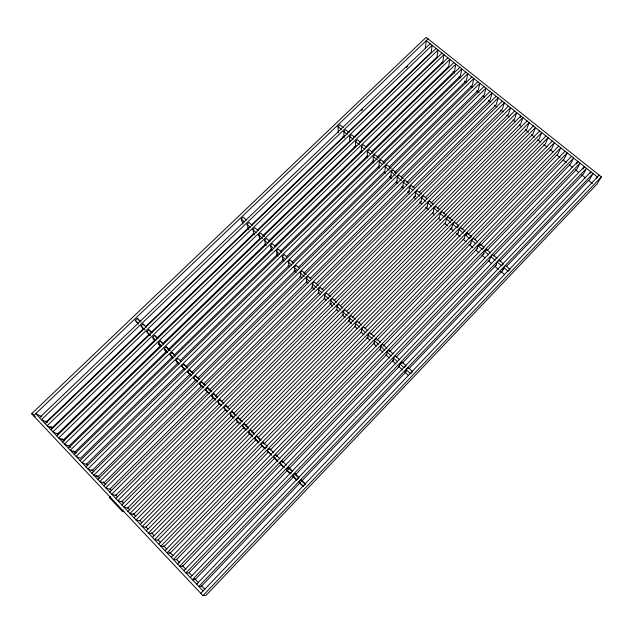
<?xml version="1.0" encoding="UTF-8"?>
<svg xmlns="http://www.w3.org/2000/svg" width="633" height="633" viewBox="0 0 633 633"><rect width="100%" height="100%" fill="white"/><g stroke="black" fill="none" stroke-linecap="round" stroke-linejoin="round"><path stroke-width="0.95" d="M361.411 150.986L361.435 146.5L363.287 144.704L366.57 147.489M361.657 331.739L361.672 328.978L363.651 326.968L367.836 330.79M367.267 155.971L367.346 151.532L369.197 149.728L373.154 153.091M373.138 160.98L373.28 156.58L375.14 154.776L379.112 158.147M367.876 337.429L367.963 334.73L369.941 332.705L374.15 336.542M379.04 166.012L379.246 161.652L381.098 159.84L385.086 163.227M374.127 343.141L374.285 340.499L376.263 338.465L380.488 342.318M391.091 168.331L387.087 164.928L385.228 166.748L384.967 171.06L291.94 262.418M390.909 176.132L391.241 171.859L393.101 170.032L396.448 172.88M380.401 348.878L380.631 346.291L382.609 344.257L386.858 348.126M396.883 181.22L397.279 176.995L399.13 175.159L403.174 178.593M402.873 186.331L403.332 182.154L405.191 180.31L408.57 183.182M386.7 354.638L387.008 352.114L388.978 350.065L393.243 353.958M425.297 48.678L426.294 40.599L597.402 176.987L596.468 178.561M408.894 191.459L409.416 187.328L411.276 185.485L414.67 188.365M414.939 196.61L415.525 192.527L417.384 190.675L421.475 194.149M393.03 360.422L393.409 357.962L395.388 355.904L399.668 359.813M421.008 201.785L421.665 197.749L423.524 195.89L426.943 198.794M427.101 206.983L427.821 202.987L429.68 201.12L433.114 204.04M399.391 366.23L399.834 363.833L401.813 361.767L406.117 365.692L404.139 367.757L399.834 363.833M401.504 363.382L401.813 361.767M433.217 212.197L434.009 208.257L435.868 206.382L440.006 209.895M444.991 216.446L446.233 215.188L442.079 211.659L440.22 213.543L439.357 217.436L346.362 311.555M405.777 372.069L406.299 369.727L408.269 367.654L412.589 371.595L410.619 373.676L406.299 369.727M445.529 222.689L446.455 218.844L448.314 216.961L452.492 220.506M451.725 227.967L452.714 224.177L454.581 222.278L458.767 225.839L456.907 227.738L452.714 224.177M457.944 233.268L459.004 229.526L460.871 227.627L465.073 231.195M464.187 238.594L465.318 234.898L467.186 232.991L471.411 236.576L469.544 238.491L465.318 234.898M466.608 234.843L467.186 232.991M470.454 243.942L471.664 240.295L473.524 238.38L477.765 241.98M520.207 117.793L520.84 115.966L127.921 511.345M476.752 249.307L478.034 245.715L479.893 243.792L484.15 247.408L482.291 249.339L478.034 245.715M479.244 245.596L479.893 243.792M483.074 254.695L484.427 251.159L486.286 249.228L490.567 252.86M485.606 251.008L486.286 249.228M489.428 260.108L490.844 256.618L492.711 254.68L497.008 258.335M495.797 265.543L497.293 262.109L499.16 260.163L503.472 263.826L501.605 265.781L497.293 262.109M502.206 271.003L503.773 267.617L505.632 265.662L509.969 269.349L508.101 271.304L503.773 267.617M576.592 163.963L577.905 161.455L183.894 570.673M583.025 169.098L584.378 166.614L190.256 577.423M589.94 173.434L590.874 171.788L196.649 584.196M601.35 176.868L597.093 183.95L206.073 595.305L202.971 595.637L31.65 413.729L426.112 37.363L601.35 176.868L202.971 595.637M200.827 593.358L599.166 175.135M304.473 485.131L305.525 484.023L301.229 479.79L299.124 481.998L299.82 483.114M297.502 479.331L299.085 477.678L294.804 473.46L292.699 475.66L293.475 476.847M300.319 482.599L201.334 586.34L198.786 586.459L593.05 173.521L589.75 179.242L506.471 266.533M301.68 481.167L406.125 371.706M408.855 368.841L503.741 269.389M291.615 472.455L290.563 473.555L286.306 469.354L288.411 467.162L292.668 471.363M294.155 476.135L195.027 579.662L192.385 579.678L586.538 168.331L583.341 174.115L499.935 261.223M295.524 474.703L399.439 366.183M402.177 363.326L496.517 264.792M393.465 359.971L188.753 573.015L186.007 572.92L580.057 163.172L576.964 169.011L493.431 255.938M396.211 357.115L489.325 260.218M280.854 464.4L279.936 463.071L282.041 460.895L286.282 465.073M281.242 463.997L182.502 566.393L179.669 566.195L573.609 158.028L570.602 163.931L486.951 250.676M282.611 462.581L386.842 354.496M389.58 351.655L484.205 253.524M274.587 458.221L273.606 456.82L275.703 454.652L279.928 458.806M275.165 457.619L176.283 559.809L173.355 559.501L567.176 152.901L564.272 158.867L480.494 245.438M276.542 456.203L380.924 348.34M382.981 346.211L477.749 248.278M177.556 563.963L571.464 156.311M268.352 452.065L267.292 450.593L269.397 448.433L273.598 452.571M268.606 451.796L170.087 553.25L167.072 552.838L560.783 147.798L557.966 153.827L474.608 239.67M270.671 449.667L374.704 342.54M376.777 340.412L471.158 243.214M171.258 557.277L565.04 151.2M262.141 445.933L261.01 444.398L263.114 442.245L267.3 446.368M262.592 445.466L163.923 546.722L160.814 546.208L554.405 142.718L551.691 148.802L468.198 234.471M263.969 444.05L368.153 337.136M370.914 334.303L464.06 238.72M164.984 550.623L558.654 146.104M266.77 446.906L265.195 448.528L261.01 444.398M254.585 438.479L255.954 439.832L254.759 438.226L256.856 436.082L261.025 440.188M255.906 439.88L157.783 540.218L154.587 539.609L548.059 137.662L545.432 143.802L461.821 229.304M257.979 437.759L361.633 331.763M365.083 328.226L458.371 232.833M158.733 544L552.285 141.032M248.429 432.41L249.798 433.755L248.532 432.086L250.628 429.949L254.782 434.04M355.453 326.074L355.406 323.257L357.384 321.248L361.554 325.053M249.94 433.605L151.675 533.746L148.383 533.033L541.729 132.621L539.205 138.817L456.164 223.441M251.325 432.197L355.817 325.702M358.587 322.885L452.009 227.674M152.513 537.409L545.947 135.976M244.006 427.362L145.59 527.305L142.211 526.49L535.439 127.597L533.002 133.856L449.145 219.018M245.39 425.954L350.041 319.673M352.114 317.56L445.679 222.539M146.326 530.85L539.633 130.944M247.511 428.976L248.563 427.916L244.433 423.841L242.336 425.969L243.665 427.702M237.399 421.847L139.537 520.896L136.071 519.978L529.164 122.596L526.822 128.91L443.535 213.21M239.48 419.734L343.592 314.364M140.162 524.322L533.342 125.927M349.289 320.433L349.171 317.56L351.141 315.558L355.303 319.349M231.694 415.477L133.508 514.51L129.955 513.498L522.921 117.619L520.666 123.989L437.102 208.273M233.783 413.365L336.835 309.418M340.317 305.905L433.621 211.786M134.03 517.818L527.075 120.935M237.557 421.681L236.164 419.885L238.261 417.764L242.368 421.815M343.141 314.815L342.959 311.887L344.93 309.893L349.068 313.667M225.831 409.306L127.51 508.157L123.87 507.049L516.694 112.658L514.534 119.083L430.851 203.209M227.223 407.905L331.13 303.452M333.923 300.651L427.362 206.714M231.48 415.683L230.016 413.824L232.113 411.711L236.204 415.746M337.025 309.221L336.772 306.237L338.742 304.251L342.864 308.01M219.303 403.87L121.528 501.827L117.809 500.624L510.499 107.721L508.426 114.201L425.321 197.464M221.4 401.773L324.753 298.214M328.25 294.717L421.127 201.658M121.845 504.905L514.629 111.012M225.427 409.717L223.9 407.787L225.997 405.682L229.391 409.029M330.932 303.658L330.616 300.62L332.586 298.641L336.685 302.384M110.593 496.565L109.493 497.657L122.074 511.013L123.174 509.913M213.495 397.753L115.586 495.528L111.78 494.223L504.327 102.799L502.341 109.335L419.117 192.44M215.592 395.665L319.103 292.304M321.904 289.51L415.62 195.929M115.799 498.488L508.441 106.083M219.406 403.767L217.807 401.781L219.904 399.684L223.963 403.68M324.864 298.111L324.484 295.018L326.454 293.047L330.537 296.774M207.719 391.669L109.659 489.254L105.774 487.861L498.179 97.901L496.288 104.492L412.938 187.439M209.119 390.276L312.781 287.113M316.278 283.631L409.432 190.921M109.77 492.102L502.278 101.169M212.071 396.535L213.408 397.848L211.746 395.799L213.835 393.71L217.206 397.026M318.826 292.588L318.375 289.439L320.345 287.477L323.732 290.571M201.967 385.608L103.765 483.011L99.792 481.523L492.063 93.027L490.251 99.666L406.782 182.454M203.367 384.215L307.179 281.25M309.98 278.465L403.276 185.936M103.772 485.74L496.137 96.271M205.448 389.999L207.434 391.954L205.709 389.841L207.798 387.76L211.826 391.724M312.805 287.089L312.291 283.885L314.261 281.93L318.312 285.625M401.354 176.797L484.237 94.855L485.962 88.161L93.842 475.209L97.893 476.791L196.238 379.571M303.713 273.321L397.136 180.967M97.806 479.418L490.021 91.397M200.163 384.785L201.484 386.083L199.696 383.914L201.785 381.841L205.124 385.125M306.815 281.606L306.237 278.354L308.2 276.407L311.563 279.469M190.533 373.565L92.054 470.604L87.916 468.926L479.885 83.319L478.255 90.068L394.541 172.556M191.941 372.18L295.35 270.283M298.167 267.514L391.724 175.325M91.864 473.112L483.936 86.547M195.557 380.243L193.714 378.004L195.803 375.947L199.126 379.214M195.803 375.947L197.623 378.202L300.904 276.107L300.208 272.847L302.17 270.908L306.19 274.572M184.156 368.271L86.23 464.44L82.013 462.676L473.84 78.5L472.289 85.297L389.16 166.938M185.564 366.887L289.123 265.187M85.946 466.845L477.868 81.712M189.663 374.427L187.748 372.125L189.837 370.068L193.152 373.328M294.907 270.726L294.203 267.363L296.165 265.433L299.504 268.471M177.976 362.828L80.438 458.308L76.142 456.448L467.811 73.697L466.347 80.549L382.949 162.19M180.096 360.755L283.291 259.744M286.116 256.974L379.412 165.648M80.051 460.595L471.83 76.894M183.792 368.628L181.813 366.27L183.902 364.228L187.859 368.121M288.988 265.314L288.221 261.904L290.183 259.973L293.506 263.004M376.904 157.308L460.428 75.818L461.813 68.91L70.295 450.253L74.67 452.199L172.35 356.893M173.766 355.509L277.816 253.991M279.936 251.918L374.079 160.07M74.188 454.383L465.809 72.099M176.647 361.585L177.944 362.859L175.911 360.446L177.992 358.405L181.275 361.633M283.093 259.926L282.263 256.468L284.233 254.545L287.532 257.56M166.748 350.983L68.926 446.115L64.471 444.081L455.831 64.147L454.534 71.102L371.603 151.754M168.164 349.606L271.652 248.959M274.493 246.197L367.346 155.892M68.348 448.188L459.819 67.32M172.121 357.115L170.024 354.638L172.113 352.605L175.381 355.825M277.23 254.561L276.336 251.048L278.298 249.133L281.59 252.14M365.613 146.919L448.662 66.41L449.881 59.399L58.679 437.933L63.205 440.062L161.17 345.096M268.36 241.189L362.06 150.361M62.54 442.032L453.845 62.564M165.039 350.128L166.321 351.394L164.169 348.862L166.25 346.837L170.158 350.682M271.383 249.22L270.426 245.659L272.388 243.752L275.671 246.743M154.903 339.921L57.516 434.024L52.903 431.817L443.947 54.675L442.815 61.725L359.639 142.093M156.327 338.552L260.116 238.261M262.964 235.516L356.086 145.527M56.748 435.892L447.903 57.825M158.63 343.806L160.545 345.697L158.337 343.11L160.418 341.092L163.654 344.281M160.418 341.092L162.61 343.703L265.52 243.942L264.547 240.287L266.509 238.388L269.777 241.363M353.697 137.298L436.992 57.073L438.044 49.967L47.159 425.732L51.843 428.027L149.38 334.089M150.804 332.713L254.031 233.292L252.86 229.613L254.822 227.73L258.058 230.681M257.591 229.858L350.136 140.724M50.988 429.783L441.976 53.101M153.526 338.766L154.8 340.024L152.529 337.381L154.61 335.371L157.831 338.544M259.767 238.601L258.691 234.938L260.654 233.047L264.554 236.607M355.588 146.017L355.54 141.483L357.4 139.695L360.668 142.472M143.161 328.954L46.201 422.045L41.446 419.663L432.157 45.275L431.184 52.428L347.77 132.511M145.297 326.905L248.674 227.658M251.523 224.913L344.21 135.937M45.252 423.706L436.074 48.401M149.072 334.374L146.745 331.668L148.826 329.674L152.039 332.831M349.78 141.064L349.677 136.491L351.529 134.71L354.789 137.48M39.539 417.653L430.203 43.717M361.301 110.743L362.725 109.382M406.236 67.715L407.66 66.354M143.374 328.756L140.985 325.987L143.066 323.993L146.263 327.15M248.247 228.07L247.052 224.304L249.006 222.428L252.235 225.372M343.996 136.135L343.83 131.522L345.689 129.741L348.933 132.503M428.058 38.914L33.541 415.739L35.274 416.601M138.5 324.08L135.248 320.338L137.329 318.344L141.151 322.11M242.93 224.082L241.26 219.026L243.222 217.151L246.435 220.078M338.307 132.756L338.014 126.568L339.866 124.796L343.094 127.542M122.074 511.013L123.902 511.535M109.493 497.657L110.775 498.076M31.65 413.729L33.391 414.599M41.77 416.704L35.749 413.626L203.066 591M441.375 62.532L442.91 63.767M452.935 71.782L454.478 73.017M459.099 76.72L460.642 77.954M464.495 81.04L466.806 82.891M470.659 85.977L472.202 87.204M476.831 90.907L479.141 92.758M482.995 95.844L484.538 97.078M488.391 100.164L490.702 102.016M494.555 105.102L496.865 106.945M500.719 110.031L503.037 111.883M506.891 114.969L509.201 116.82M513.054 119.906L515.365 121.758M519.218 124.843L521.529 126.695M525.39 129.773L528.468 132.242M531.554 134.71L534.632 137.179M537.718 139.648L540.804 142.116M543.882 144.585L546.967 147.046M550.053 149.515L553.131 151.983M556.985 155.069L560.07 157.538M563.156 160.007L566.234 162.475M569.32 164.944L572.406 167.405M575.484 169.873L578.57 172.342M581.656 174.811L585.509 177.897M588.587 180.365L592.441 183.451M338.014 126.568L341.242 129.322M343.83 131.522L347.074 134.283M349.677 136.491L352.929 139.268M355.54 141.483L359.465 144.822M361.435 146.5L364.711 149.293M367.346 151.532L370.645 154.333M373.28 156.58L377.252 159.959M379.246 161.652L382.569 164.485M385.228 166.748L389.232 170.158M391.241 171.859L395.261 175.286M397.279 176.995L401.314 180.429M403.332 182.154L406.71 185.026M409.416 187.328L412.811 190.216M415.525 192.527L419.616 196.008M421.665 197.749L425.764 201.239M427.821 202.987L431.255 205.915M434.009 208.257L438.147 211.778M440.22 213.543L444.374 217.072M446.455 218.844L450.625 222.397M459.004 229.526L463.214 233.102M471.664 240.295L475.905 243.903M484.427 251.159L488.7 254.798M490.844 256.618L495.141 260.274M342.825 136.609L344.328 137.891M354.108 146.239L355.611 147.521M360.13 151.366L361.633 152.656M366.151 156.501L367.654 157.791M372.164 161.637L373.676 162.918M378.186 166.772L379.689 168.054M384.207 171.907L385.711 173.189M389.477 176.401L391.732 178.324M396.242 182.177L397.753 183.459M401.512 186.664L403.767 188.594M407.533 191.799L409.788 193.73M413.547 196.934L415.81 198.857M419.568 202.069L421.823 203.992M425.59 207.205L428.588 209.768M432.347 212.965L434.602 214.888M438.353 218.092L440.608 220.015M444.366 223.22L447.373 225.783M450.372 228.347L453.378 230.91M456.385 233.474L460.136 236.671M463.142 239.234L466.149 241.798M469.148 244.362L472.906 247.566M475.913 250.13L478.912 252.694M481.919 255.249L484.925 257.813M488.676 261.018L491.683 263.581M494.69 266.145L498.448 269.349M500.695 271.272L504.454 274.477M241.26 219.026L244.473 221.954M247.052 224.304L250.272 227.255M252.86 229.613L256.096 232.572M258.691 234.938L262.592 238.499M264.547 240.287L267.814 243.27M270.426 245.659L273.709 248.65M276.336 251.048L279.628 254.055M282.263 256.468L285.57 259.483M288.221 261.904L291.536 264.934M294.203 267.363L297.534 270.41M300.208 272.847L304.22 276.518M306.237 278.354L309.6 281.424M312.291 283.885L316.342 287.588M318.375 289.439L321.762 292.533M324.484 295.018L328.567 298.744M330.616 300.62L334.715 304.362M336.772 306.237L340.894 310.004M342.959 311.887L347.098 315.669M349.171 317.56L353.325 321.358M355.406 323.257L359.584 327.071M361.672 328.978L365.866 332.808M367.963 334.73L372.18 338.568M374.285 340.499L378.51 344.36M380.631 346.291L384.88 350.168M387.008 352.114L391.273 356.007M393.409 357.962L397.69 361.87M247.305 228.086L248.769 229.423M253.145 233.427L254.601 234.756M264.816 244.101L266.279 245.438M270.655 249.434L272.111 250.771M276.486 254.775L277.95 256.112M282.326 260.108L283.782 261.445M288.165 265.449L289.621 266.786M293.997 270.782L296.189 272.783M299.836 276.123L302.028 278.124M306.404 282.128L307.86 283.457M311.507 286.796L314.427 289.463M318.075 292.802L320.266 294.804M323.914 298.135L326.098 300.137M329.746 303.476L332.657 306.135M336.297 309.466L338.489 311.468M342.129 314.799L345.04 317.457M348.68 320.789L351.592 323.455M354.512 326.114L357.423 328.78M361.063 332.111L363.975 334.778M366.887 337.436L369.799 340.103M373.446 343.434L376.358 346.093M379.998 349.424L382.91 352.09M385.821 354.757L389.469 358.08M392.381 360.747L396.021 364.078M398.204 366.072L402.572 370.068M404.756 372.069L408.404 375.401M167.864 349.028L169.264 350.405M209.183 389.738L211.28 391.811M215.481 395.949L216.882 397.326M233.68 413.871L235.072 415.248M239.266 419.378L241.363 421.443M246.253 426.262L247.653 427.639M252.543 432.466L253.944 433.842M258.137 437.973L260.234 440.038M288.885 468.27L290.982 470.335M295.176 474.465L298.673 477.907M301.466 480.661L304.964 484.103M135.248 320.338L138.437 323.471M140.985 325.987L144.822 329.777M146.745 331.668L150.599 335.474M152.529 337.381L155.75 340.562M158.337 343.11L161.573 346.298M164.169 348.862L167.421 352.067M170.024 354.638L173.292 357.859M175.911 360.446L179.186 363.682M181.813 366.27L185.113 369.522M187.748 372.125L191.063 375.393M193.714 378.004L197.037 381.288M199.696 383.914L203.699 387.863M205.709 389.841L209.064 393.148M211.746 395.799L215.79 399.779M217.807 401.781L221.194 405.112M223.9 407.787L227.294 411.141M230.016 413.824L234.115 417.859M236.164 419.885L240.271 423.944M242.336 425.969L246.466 430.044M248.532 432.086L251.989 435.496M254.759 438.226L258.921 442.34M267.292 450.593L271.494 454.739M273.606 456.82L277.824 460.982M279.936 463.071L284.177 467.257M292.699 475.66L296.98 479.877M299.124 481.998L303.421 486.239M142.702 328.226L144.102 329.603M148.304 333.749L149.704 335.134M153.202 338.584L155.307 340.657M158.804 344.115L161.605 346.876M165.11 350.334L167.207 352.407M171.408 356.553L172.809 357.93M177.011 362.076L179.115 364.149M183.317 368.295L184.717 369.68M189.615 374.514L191.016 375.899M195.217 380.037L197.322 382.11M200.123 384.88L202.924 387.641M205.725 390.403L209.222 393.861M212.023 396.622L215.521 400.08M219.026 403.53L221.123 405.603M225.324 409.749L227.421 411.814M230.918 415.264L233.712 418.017M237.201 421.467L239.298 423.54M243.491 427.671L245.588 429.744M248.381 432.497L252.575 436.635M254.672 438.709L258.865 442.839M260.962 444.912L265.156 449.05M267.253 451.115L271.446 455.254M274.239 458.015L277.737 461.457M280.53 464.218L284.019 467.66M286.82 470.422L290.31 473.872M293.103 476.625L296.6 480.075M299.393 482.837L302.891 486.279M45.829 421L47.182 422.433M51.241 426.729L52.594 428.161M57.326 433.178L58.679 434.61M63.419 439.619L64.772 441.051M68.831 445.355L70.856 447.499M74.916 451.796L76.269 453.228M86.42 463.973L87.773 465.405M91.832 469.71L93.858 471.854M97.917 476.151L99.951 478.303M103.329 481.887L106.035 484.751M110.095 489.048L111.448 490.48M115.507 494.777L117.54 496.929M121.599 501.225L123.625 503.37M127.684 507.674L129.718 509.818M133.096 513.403L135.802 516.267M139.861 520.563L141.895 522.716M145.954 527.012L147.98 529.156M151.366 532.741L154.072 535.605M158.131 539.902L160.837 542.774M163.543 545.638L166.922 549.215M169.628 552.079L173.015 555.663M176.393 559.248L179.78 562.824M182.486 565.688L185.865 569.273M189.251 572.857L191.957 575.721M194.663 578.586L198.722 582.882M201.429 585.747L204.807 589.331M50.593 426.697L51.843 428.027M61.939 438.716L63.205 440.062M73.388 450.838L74.67 452.199M96.596 475.415L97.893 476.791M137.329 318.344L140.012 321.493M143.066 323.993L144.245 325.386M148.826 329.674L150.551 331.716M154.61 335.371L156.857 338.038M166.25 346.837L168.378 349.392M172.113 352.605L174.178 355.105M183.902 364.228L184.876 365.415M189.837 370.068L191.728 372.386M201.785 381.841L203.549 384.033M207.798 387.76L209.499 389.896M213.835 393.71L215.473 395.783M219.904 399.684L220.949 401.021M225.997 405.682L227.5 407.636M232.113 411.711L233.553 413.594M238.261 417.764L239.63 419.584M244.433 423.841L245.739 425.598M250.628 429.949L251.871 431.643M256.856 436.082L258.027 437.712M263.114 442.245L264.214 443.804M269.397 448.433L270.426 449.921M275.703 454.652L276.668 456.069M286.306 469.354L287.153 470.612M282.041 460.895L282.935 462.248M288.411 467.162L289.226 468.444M294.804 473.46L295.556 474.679M301.229 479.79L301.901 480.938"/></g></svg>
